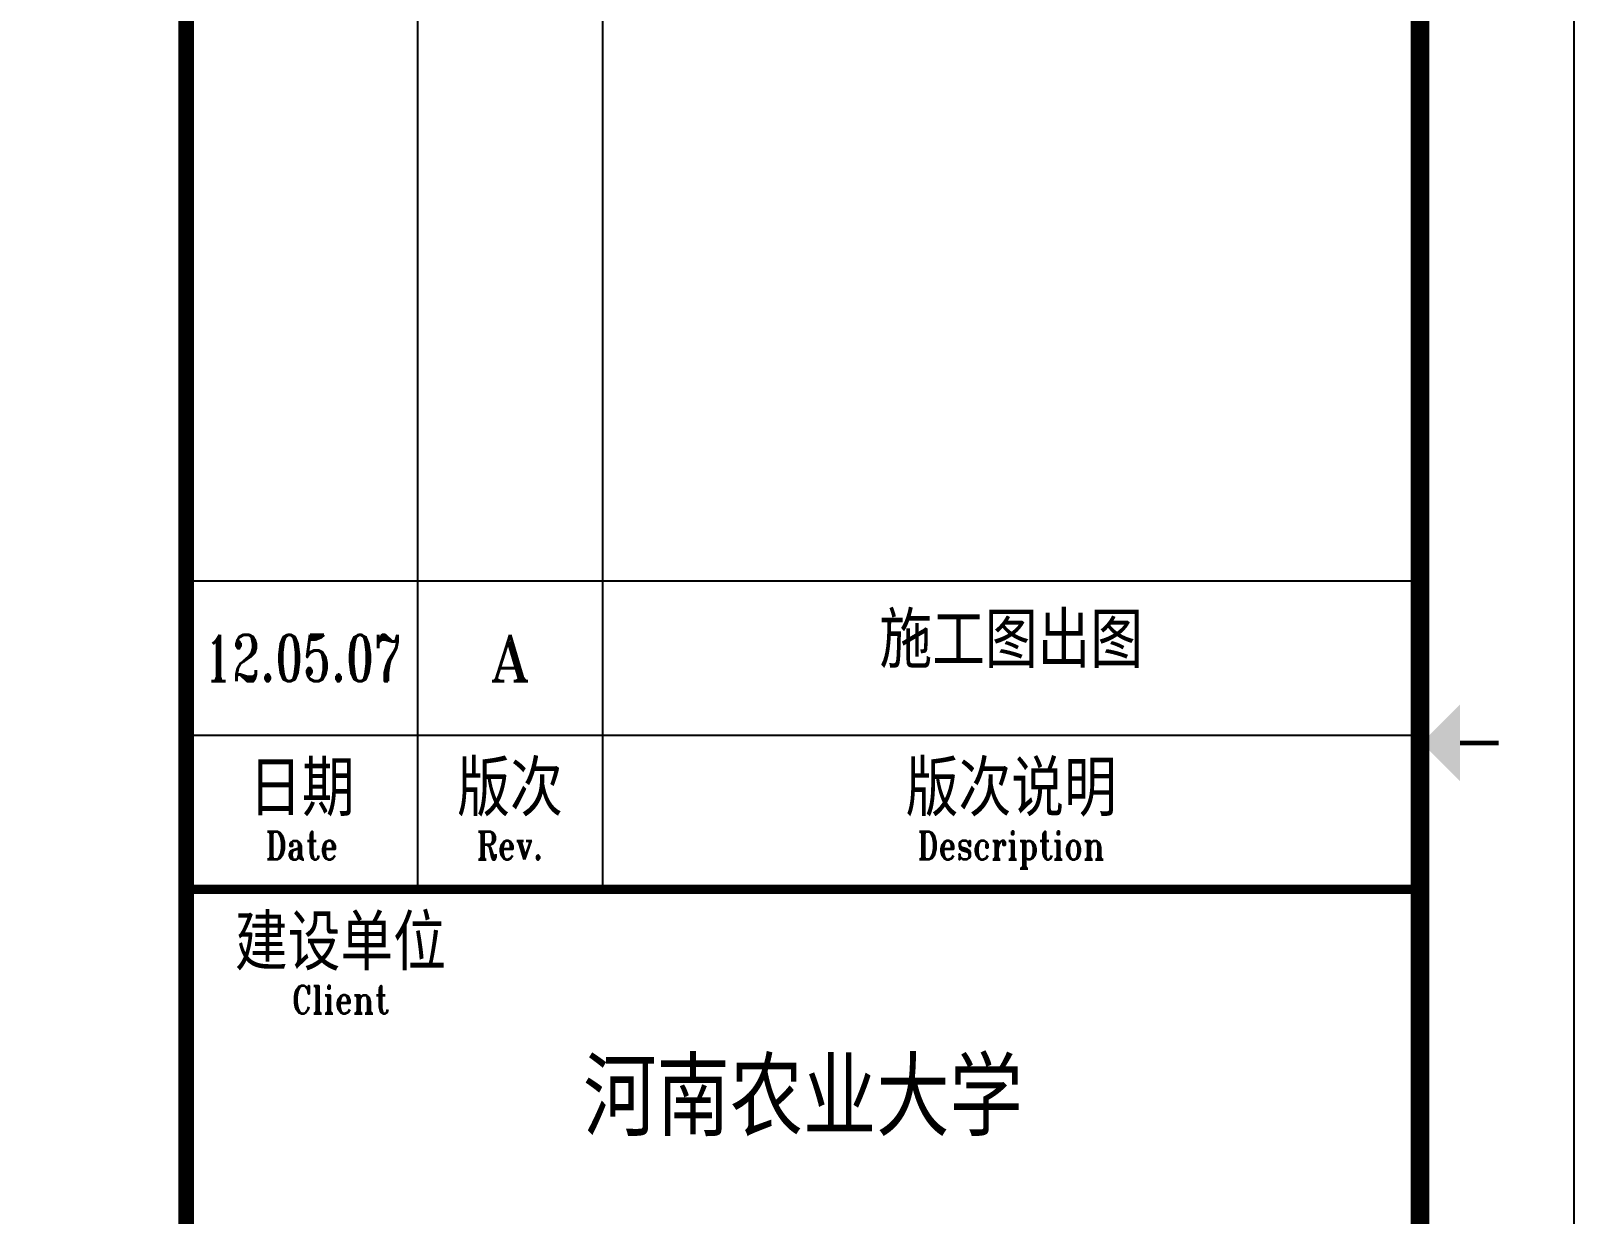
# Model space of a CAD drawing. Extents: x -336391 to 664021, y -458009 to -178412.
# Drawn here: x 529252 to 539259, y -419014 to -411342 of the extents above; entities that cross this region are included whole.
import ezdxf
from ezdxf.enums import TextEntityAlignment as Align

# ---------------------------------------------------------------- set-up
doc = ezdxf.new("R2010")
doc.units = 0
doc.header["$LTSCALE"] = 1000
doc.header["$MEASUREMENT"] = 0
doc.layers.add('A-墙线', color=7, linetype='CONTINUOUS')
doc.layers.add('图框', color=7, linetype='CONTINUOUS')
doc.styles.add('TKZ1_tjhts.shx', font='tjromant.shx', dxfattribs={"bigfont": 'tjhts.shx'})
doc.styles.add('TKZ2_tjkts.shx', font='tjromant.shx', dxfattribs={"bigfont": 'tjkts.shx'})

# ---------------------------------------------------------------- blocks, each defined once
blk = doc.blocks.new('tk2')
at = {"layer": '图框'}
for p, q in [((118900, 0), (118900, 84100)), ((111400, 83100), (111400, 41100)), ((112600, 83100), (112600, 41100)), ((109900, 43100), (117900, 43100)), ((109900, 42100), (117900, 42100)), ((109900, 41100), (117900, 41100))]:
    blk.add_line(p, q, dxfattribs=at)
at = {"layer": '图框', "const_width": 120}
blk.add_lwpolyline([(117900, 1000), (117900, 83100), (2500, 83100), (2500, 1000)], close=True, dxfattribs=at)
at = {"layer": '图框'}
for points, const_width in [([(109900, 83100), (109900, 1000)], 100), ([(118161, 42050), (118411, 42050)], 30), ([(109900, 41100), (117900, 41100)], 60)]:
    blk.add_lwpolyline(points, dxfattribs=dict(at, const_width=const_width))
blk.add_solid([(118161, 41800), (118161, 42300), (117911, 42050)], dxfattribs=at)
for s, height, style, p in [('施工图出图', 360, 'TKZ1_tjhts.shx', (115250, 42716)), ('A', 300, 'TKZ1_tjhts.shx', (112000, 42600)), ('日期', 360, 'TKZ2_tjkts.shx', (110650, 41755)), ('版次', 360, 'TKZ2_tjkts.shx', (112000, 41755)), ('版次说明', 360, 'TKZ2_tjkts.shx', (115250, 41755)), ('建设单位', 360, 'TKZ2_tjkts.shx', (110900, 40755)), ('河南农业大学', 500, 'TKZ1_tjhts.shx', (113900, 39750))]:
    blk.add_text(s, height=height, dxfattribs=dict(at, style=style)).set_placement(p, align=Align.MIDDLE_CENTER)
for s, height, style, width, p in [('12.05.07', 300, 'TKZ1_tjhts.shx', 0.7, (110658, 42600)), ('Date', 180, 'TKZ2_tjkts.shx', 0.8, (110650, 41385)), ('Rev.', 180, 'TKZ2_tjkts.shx', 0.8, (112000, 41385)), ('Description', 180, 'TKZ2_tjkts.shx', 0.8, (115250, 41385)), ('Client', 180, 'TKZ2_tjkts.shx', 0.8, (110900, 40385))]:
    blk.add_text(s, height=height, dxfattribs=dict(at, style=style, width=width)).set_placement(p, align=Align.MIDDLE_CENTER)

msp = doc.modelspace()

# ---------------------------------------------------------------- block references
at = {"layer": 'A-墙线'}
msp.add_blockref('tk2', (420359.4, -458008.9), dxfattribs=at)

doc.saveas('drawing.dxf')
